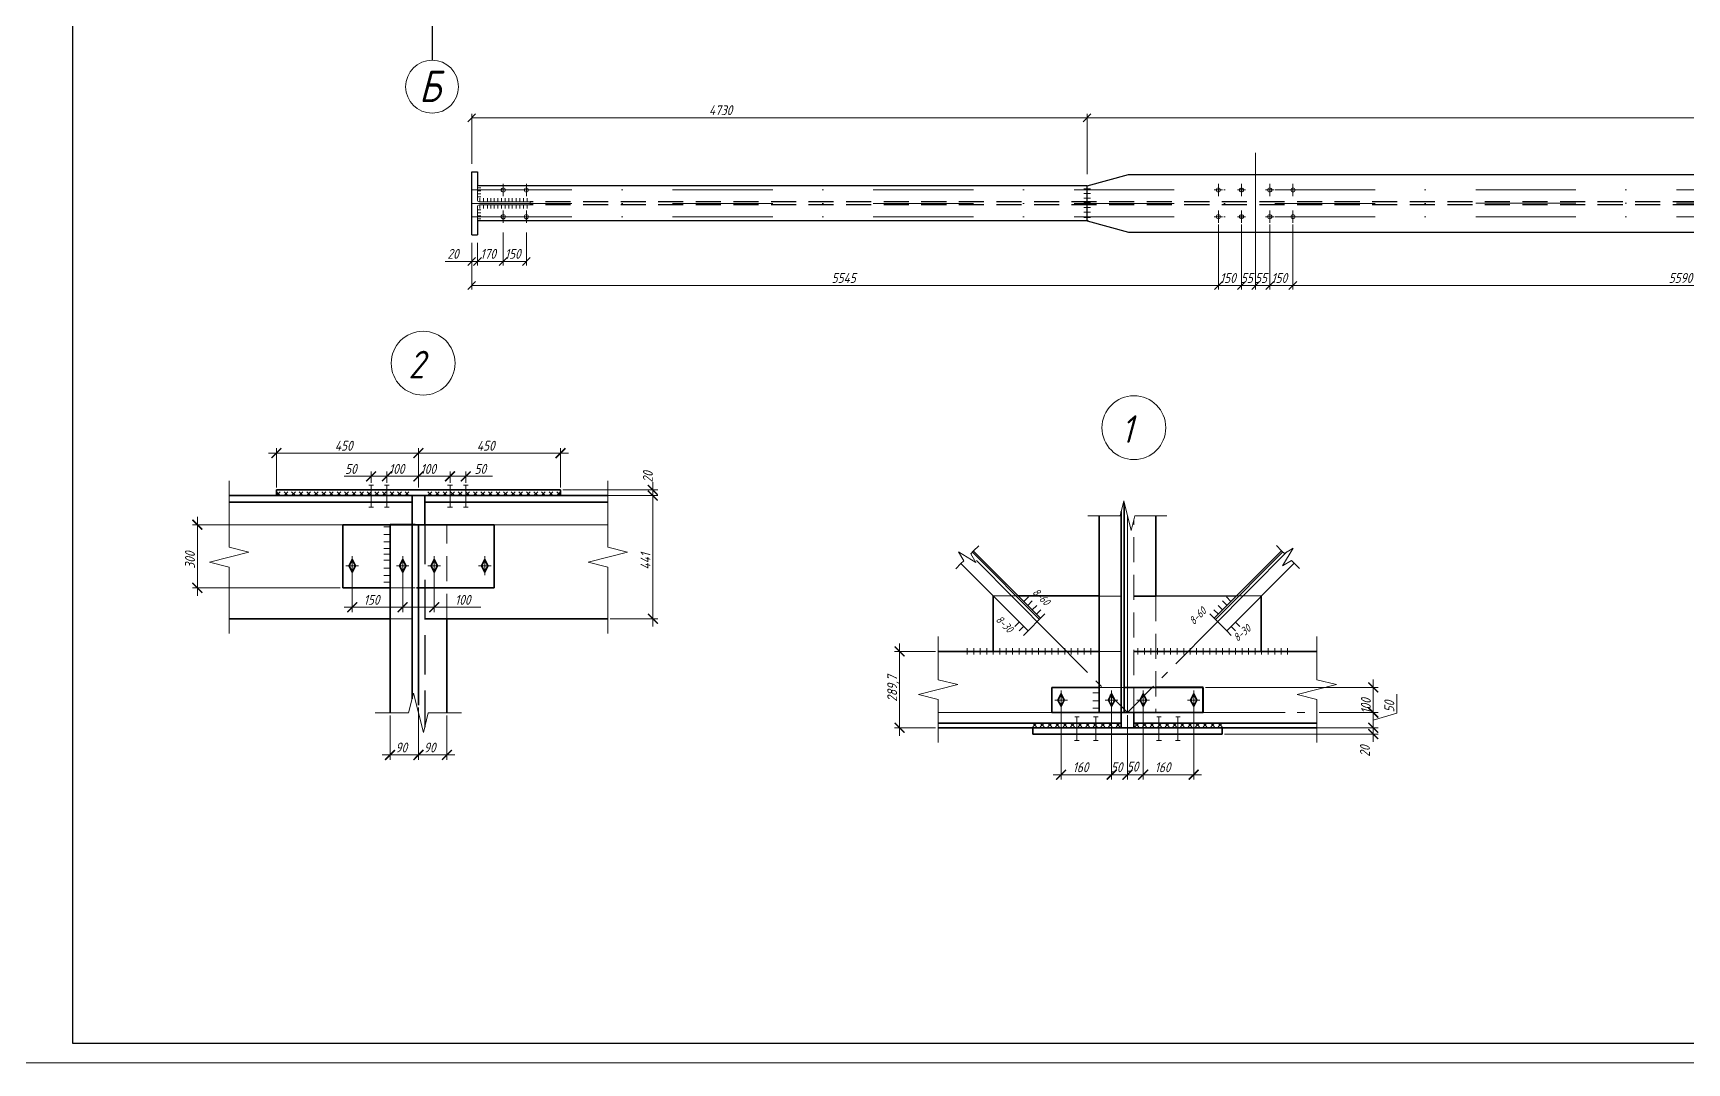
# Model space of a CAD drawing. Header units: millimetres. Extents: x 1665 to 4316, y 443 to 1647.
# Drawn here: x 3357 to 3776.3, y 1053 to 1313.9 of the extents above; entities that cross this region are included whole.
import ezdxf

# ---------------------------------------------------------------- set-up
doc = ezdxf.new("R2010")
doc.units = ezdxf.units.MM
for name, pattern in [('DASHDOT', [25.4, 12.7, -6.35, 0, -6.35]), ('DASHDOT2', [12.7, 6.35, -3.175, 0, -3.175]), ('DASHDOTX2', [50.8, 25.4, -12.7, 0, -12.7]), ('DASHED2', [9.525, 6.35, -3.175]), ('DASHEDX40', [30, 20, -10]), ('GOST2.303 4', [7, 5, -2, 0]), ('GOST2.303 5', [24, 20, -1.5, 1, -1.5]), ('HIDDEN2', [4.7625, 3.175, -1.5875])]:
    doc.linetypes.add(name, pattern=pattern)
doc.layers.get('0').update_dxf_attribs({"lineweight": 18})
for name, color, linetype, lineweight in [('12', 10, 'GOST2.303 5', 18), ('Dimension', 3, 'Continuous', 20), ('Osi', 1, 'DASHDOTX2', 25), ('Strich', 2, 'DASHED2', 25), ('Линия 1', 20, 'Continuous', 40), ('Оси А', 40, 'DASHDOT', 20), ('Оси Б', 73, 'Continuous', 20), ('ось', 240, 'DASHDOT2', 25), ('стены', 7, 'Continuous', 35), ('Тонкая', 7, 'Continuous', 13), ('штрих', 131, 'GOST2.303 4', 25), ('Штрих.', 230, 'HIDDEN2', 18)]:
    doc.layers.add(name, color=color, linetype=linetype, lineweight=lineweight)
doc.styles.add('style1', font='romans.shx', dxfattribs={"width": 0.8, "oblique": 15})

msp = doc.modelspace()

# ---------------------------------------------------------------- linework, layer by layer
at = {"lineweight": 30}
for p, q in [((3367.02, 1641.955), (3367.02, 1057.955)), ((3468.21, 1262.757), (3468.21, 1278.757)), ((3468.21, 1278.757), (3469.653, 1278.757)), ((3469.653, 1278.757), (3469.653, 1275.212)), ((3624.186, 1275.174), (3469.653, 1275.175)), ((3624.186, 1275.174), (3634.68, 1278.062)), ((3624.187, 1266.361), (3624.186, 1275.177)), ((3634.68, 1278.062), (4098.213, 1278.006)), ((3624.461, 1266.364), (3469.651, 1266.365)), ((3469.652, 1266.311), (3469.651, 1262.757)), ((3624.186, 1266.364), (3634.68, 1263.462)), ((3468.21, 1262.757), (3469.651, 1262.757)), ((3634.68, 1263.462), (4098.213, 1263.477)), ((3367.02, 1057.955), (4183.02, 1057.955))]:
    msp.add_line(p, q, dxfattribs=at)
at = {"color": 0, "lineweight": -2}
for p, q in [((3469.21, 1293.439), (3467.21, 1291.439)), ((3625.186, 1293.439), (3623.186, 1291.439)), ((3469.21, 1257.04), (3467.21, 1255.04)), ((3468.651, 1255.04), (3470.651, 1257.04)), ((3470.651, 1257.04), (3468.651, 1255.04)), ((3477.196, 1257.04), (3475.196, 1255.04)), ((3475.196, 1255.04), (3477.196, 1257.04)), ((3481.059, 1255.04), (3483.059, 1257.04)), ((3469.21, 1250.924), (3467.21, 1248.924)), ((3658.489, 1250.924), (3656.489, 1248.924)), ((3656.489, 1248.924), (3658.489, 1250.924)), ((3664.352, 1250.924), (3662.352, 1248.924)), ((3662.352, 1248.924), (3664.352, 1250.924)), ((3667.933, 1250.924), (3665.933, 1248.924)), ((3665.933, 1248.924), (3667.933, 1250.924)), ((3669.514, 1248.924), (3671.514, 1250.924)), ((3671.514, 1250.924), (3669.514, 1248.924)), ((3675.377, 1248.924), (3677.377, 1250.924)), ((3677.377, 1250.924), (3675.377, 1248.924))]:
    msp.add_line(p, q, dxfattribs=at)
for p, q in [((3469.652, 1271.666), (3469.653, 1275.212)), ((3470.5, 1274.666), (3469.653, 1274.666)), ((3470.5, 1273.911), (3469.653, 1273.912)), ((3470.5, 1273.157), (3469.653, 1273.157)), ((3470.5, 1272.402), (3469.653, 1272.403)), ((3483.003, 1271.165), (3470.152, 1271.166)), ((3483.003, 1270.365), (3470.152, 1270.365)), ((3470.31, 1272.09), (3470.31, 1271.165)), ((3470.31, 1270.365), (3470.31, 1269.44)), ((3471.225, 1272.09), (3471.225, 1271.165)), ((3471.225, 1270.365), (3471.225, 1269.44)), ((3472.18, 1272.09), (3472.18, 1271.165)), ((3472.18, 1270.365), (3472.18, 1269.44)), ((3473.095, 1272.09), (3473.095, 1271.165)), ((3473.095, 1270.365), (3473.095, 1269.44)), ((3473.931, 1272.09), (3473.93, 1271.165)), ((3473.93, 1270.365), (3473.93, 1269.44)), ((3474.846, 1272.09), (3474.845, 1271.165)), ((3474.845, 1270.365), (3474.845, 1269.44)), ((3475.8, 1272.09), (3475.8, 1271.165)), ((3475.8, 1270.365), (3475.8, 1269.44)), ((3476.715, 1272.09), (3476.715, 1271.165)), ((3476.715, 1270.365), (3476.715, 1269.44)), ((3477.59, 1272.09), (3477.59, 1271.165)), ((3477.59, 1270.365), (3477.59, 1269.44)), ((3478.505, 1272.09), (3478.505, 1271.165)), ((3478.505, 1270.365), (3478.505, 1269.44)), ((3479.46, 1272.09), (3479.46, 1271.165)), ((3479.46, 1270.365), (3479.46, 1269.44)), ((3480.375, 1272.09), (3480.375, 1271.165)), ((3480.375, 1270.365), (3480.375, 1269.44)), ((3481.312, 1272.09), (3481.312, 1271.165)), ((3481.312, 1270.365), (3481.312, 1269.44)), ((3482.227, 1272.09), (3482.227, 1271.165)), ((3482.227, 1270.365), (3482.227, 1269.44)), ((3483.003, 1270.365), (3483.003, 1271.165)), ((3623.366, 1274.413), (3625.072, 1274.413)), ((3623.366, 1273.232), (3625.072, 1273.232)), ((3623.366, 1272.052), (3625.072, 1272.052)), ((3623.366, 1270.871), (3625.072, 1270.871)), ((3469.652, 1266.311), (3469.652, 1269.865)), ((3470.5, 1269.12), (3469.653, 1269.12)), ((3470.5, 1268.366), (3469.653, 1268.366)), ((3470.5, 1267.611), (3469.653, 1267.611)), ((3470.5, 1266.819), (3469.653, 1266.819)), ((3623.366, 1269.691), (3625.072, 1269.691)), ((3623.366, 1268.51), (3625.072, 1268.51)), ((3623.366, 1267.199), (3625.072, 1267.199)), ((3347.02, 1052.955), (4188.02, 1052.955))]:
    msp.add_line(p, q)
at = {"color": 0, "linetype": 'ByBlock', "const_width": 0.375}
for points in [[(3419.96, 1208.712), (3417.46, 1206.212)], [(3453.46, 1206.212), (3455.96, 1208.712)], [(3455.96, 1208.712), (3453.46, 1206.212)], [(3489.46, 1206.212), (3491.96, 1208.712)], [(3443.96, 1202.841), (3441.46, 1200.341)], [(3445.46, 1200.341), (3447.96, 1202.841)], [(3447.96, 1202.841), (3445.46, 1200.341)], [(3453.46, 1200.341), (3455.96, 1202.841)], [(3455.96, 1202.841), (3453.46, 1200.341)], [(3461.46, 1200.341), (3463.96, 1202.841)], [(3463.96, 1202.841), (3461.46, 1200.341)], [(3465.46, 1200.341), (3467.96, 1202.841)], [(3515.371, 1196.891), (3512.871, 1199.391)], [(3512.871, 1197.951), (3515.371, 1195.451)], [(3515.371, 1195.451), (3512.871, 1197.951)], [(3399.915, 1188.091), (3397.415, 1190.591)], [(3397.415, 1174.591), (3399.915, 1172.091)], [(3439.16, 1169.668), (3436.66, 1167.168)], [(3451.96, 1169.668), (3449.46, 1167.168)], [(3449.46, 1167.168), (3451.96, 1169.668)], [(3457.46, 1167.168), (3459.96, 1169.668)], [(3512.871, 1166.751), (3515.371, 1164.251)], [(3577.919, 1155.982), (3575.419, 1158.482)], [(3698.008, 1146.862), (3695.508, 1149.362)], [(3695.508, 1142.962), (3698.008, 1140.462)], [(3698.008, 1140.462), (3695.508, 1142.962)], [(3575.419, 1139.122), (3577.919, 1136.622)], [(3698.008, 1136.622), (3695.508, 1139.122)], [(3695.508, 1139.122), (3698.008, 1136.622)], [(3695.508, 1137.522), (3698.008, 1135.022)], [(3448.76, 1132.246), (3446.26, 1129.746)], [(3453.46, 1129.746), (3455.96, 1132.246)], [(3455.96, 1132.246), (3453.46, 1129.746)], [(3460.66, 1129.746), (3463.16, 1132.246)], [(3618.877, 1127.242), (3616.377, 1124.742)], [(3631.677, 1127.242), (3629.177, 1124.742)], [(3629.177, 1124.742), (3631.677, 1127.242)], [(3635.677, 1127.242), (3633.177, 1124.742)], [(3633.177, 1124.742), (3635.677, 1127.242)], [(3637.177, 1124.742), (3639.677, 1127.242)], [(3639.677, 1127.242), (3637.177, 1124.742)], [(3649.977, 1124.742), (3652.477, 1127.242)]]:
    msp.add_lwpolyline(points, dxfattribs=at)
for centre in [(3476.196, 1274.158), (3482.059, 1274.158), (3657.489, 1274.163), (3663.352, 1274.163), (3670.514, 1274.163), (3676.377, 1274.163), (3476.196, 1267.358), (3482.059, 1267.358), (3657.489, 1267.363), (3663.352, 1267.363), (3670.514, 1267.363), (3676.377, 1267.363)]:
    msp.add_circle(centre, 0.523)
for centre, start, end in [((3470.152, 1271.666), 179.9924, 269.9924), ((3470.152, 1269.865), 89.9924, 179.9924)]:
    msp.add_arc(centre, 0.5, start, end)
at = {"layer": '12', "ltscale": 100}
for p, q in [((3634.427, 1191.615), (3634.427, 1141.712)), ((3617.627, 1144.912), (3616.027, 1144.912)), ((3617.627, 1144.912), (3616.027, 1144.912)), ((3617.627, 1144.912), (3617.627, 1147.312)), ((3617.627, 1144.912), (3617.627, 1144.912)), ((3617.627, 1144.912), (3617.627, 1142.512)), ((3617.627, 1144.912), (3619.227, 1144.912)), ((3630.427, 1144.912), (3628.827, 1144.912)), ((3630.427, 1144.912), (3628.827, 1144.912)), ((3630.427, 1144.912), (3630.427, 1147.312)), ((3630.427, 1144.912), (3630.427, 1144.912)), ((3630.427, 1144.912), (3630.427, 1142.512)), ((3630.427, 1144.912), (3632.027, 1144.912)), ((3638.427, 1144.912), (3636.827, 1144.912)), ((3638.427, 1144.912), (3636.827, 1144.912)), ((3638.427, 1144.912), (3638.427, 1147.312)), ((3638.427, 1144.912), (3638.427, 1147.312)), ((3638.427, 1144.912), (3638.427, 1144.912)), ((3638.427, 1144.912), (3640.027, 1144.912)), ((3638.427, 1144.912), (3638.427, 1142.512)), ((3638.427, 1144.912), (3640.027, 1144.912)), ((3638.427, 1144.912), (3638.427, 1144.912)), ((3638.427, 1144.912), (3640.027, 1144.912)), ((3638.427, 1144.912), (3638.427, 1142.512)), ((3638.427, 1144.912), (3640.027, 1144.912)), ((3651.227, 1144.912), (3649.627, 1144.912)), ((3651.227, 1144.912), (3649.627, 1144.912)), ((3651.227, 1144.912), (3651.227, 1147.312)), ((3651.227, 1144.912), (3651.227, 1147.312)), ((3651.227, 1144.912), (3651.227, 1144.912)), ((3651.227, 1144.912), (3652.827, 1144.912)), ((3651.227, 1144.912), (3651.227, 1142.512)), ((3651.227, 1144.912), (3652.827, 1144.912)), ((3651.227, 1144.912), (3651.227, 1144.912)), ((3651.227, 1144.912), (3652.827, 1144.912)), ((3651.227, 1144.912), (3651.227, 1142.512)), ((3651.227, 1144.912), (3652.827, 1144.912))]:
    msp.add_line(p, q, dxfattribs=at)
at = {"layer": '12', "ltscale": 2}
for p, q in [((3502.71, 1189.341), (3406.71, 1189.341)), ((3674.876, 1182.44), (3634.427, 1141.712)), ((3596.141, 1180.263), (3634.427, 1141.712)), ((3586.427, 1141.712), (3682.427, 1141.712))]:
    msp.add_line(p, q, dxfattribs=at)
at = {"layer": 'Dimension'}
for p, q in [((3468.21, 1280.757), (3468.21, 1293.439)), ((3595.02, 1292.439), (3468.21, 1292.439)), ((4098.933, 1292.439), (3595.02, 1292.439)), ((3624.186, 1278.176), (3624.186, 1293.439)), ((3476.196, 1263.365), (3476.196, 1255.04)), ((3476.196, 1263.365), (3476.196, 1255.04)), ((3482.059, 1263.365), (3482.059, 1255.04)), ((3657.489, 1265.363), (3657.489, 1248.924)), ((3657.489, 1261.963), (3657.489, 1248.924)), ((3663.352, 1265.363), (3663.352, 1248.924)), ((3663.352, 1261.963), (3663.352, 1248.924)), ((3666.933, 1261.963), (3666.933, 1248.924)), ((3670.514, 1265.363), (3670.514, 1248.924)), ((3670.514, 1261.963), (3670.514, 1248.924)), ((3676.377, 1265.363), (3676.377, 1248.924)), ((3676.377, 1261.964), (3676.377, 1248.924)), ((3468.21, 1260.757), (3468.21, 1248.924)), ((3468.21, 1260.757), (3468.21, 1255.04)), ((3469.651, 1260.757), (3469.651, 1255.04)), ((3469.651, 1260.132), (3469.651, 1255.04)), ((3666.933, 1261.338), (3666.933, 1248.924)), ((3468.21, 1256.04), (3461.495, 1256.04)), ((3469.651, 1256.04), (3468.21, 1256.04)), ((3469.651, 1256.04), (3476.196, 1256.04)), ((3476.196, 1256.04), (3482.059, 1256.04)), ((3657.489, 1249.924), (3468.21, 1249.924)), ((3663.352, 1249.924), (3657.489, 1249.924)), ((3666.933, 1249.924), (3663.352, 1249.924)), ((3670.514, 1249.924), (3666.933, 1249.924)), ((3676.377, 1249.924), (3670.514, 1249.924)), ((3873.489, 1249.924), (3676.377, 1249.924))]:
    msp.add_line(p, q, dxfattribs=at)
msp.add_circle((3458.156, 1300.321), 6.701, dxfattribs=at)
at = {"layer": 'Osi', "lineweight": 20}
for p, q in [((3666.933, 1259.272), (3666.933, 1283.569)), ((3468.21, 1274.157), (4098.933, 1274.177)), ((3468.21, 1270.757), (4098.933, 1270.777)), ((3468.21, 1267.357), (4098.933, 1267.377))]:
    msp.add_line(p, q, dxfattribs=at)
at = {"layer": 'Strich', "lineweight": 25}
for p, q in [((4064.779, 1271.165), (3483.003, 1271.165)), ((4064.779, 1270.365), (3483.003, 1270.365))]:
    msp.add_line(p, q, dxfattribs=at)
at = {"layer": 'Линия 1', "ltscale": 20}
for p, q in [((3453.91, 1189.341), (3447.51, 1189.341)), ((3653.627, 1148.112), (3641.627, 1148.112)), ((3653.627, 1141.712), (3653.627, 1148.112))]:
    msp.add_line(p, q, dxfattribs=at)
at = {"layer": 'Оси А', "ltscale": 20}
for p, q in [((3476.196, 1274.158), (3476.196, 1275.73)), ((3482.059, 1274.158), (3482.059, 1275.73)), ((3657.489, 1274.163), (3657.489, 1275.736)), ((3663.352, 1274.163), (3663.352, 1275.736)), ((3670.514, 1274.163), (3670.514, 1275.736)), ((3676.377, 1274.163), (3676.377, 1275.736)), ((3476.196, 1274.158), (3475.148, 1274.158)), ((3476.196, 1274.158), (3476.196, 1272.585)), ((3476.196, 1274.158), (3477.245, 1274.158)), ((3482.059, 1274.158), (3481.011, 1274.158)), ((3482.059, 1274.158), (3482.059, 1272.585)), ((3482.059, 1274.158), (3483.108, 1274.158)), ((3657.489, 1274.163), (3656.441, 1274.163)), ((3657.489, 1274.163), (3657.489, 1272.591)), ((3657.489, 1274.163), (3658.537, 1274.163)), ((3663.352, 1274.163), (3662.304, 1274.163)), ((3663.352, 1274.163), (3663.352, 1272.591)), ((3663.352, 1274.163), (3664.4, 1274.163)), ((3670.514, 1274.163), (3669.465, 1274.163)), ((3670.514, 1274.163), (3670.514, 1272.591)), ((3670.514, 1274.163), (3671.562, 1274.163)), ((3676.377, 1274.163), (3675.328, 1274.163)), ((3676.377, 1274.163), (3676.377, 1272.591)), ((3676.377, 1274.163), (3677.425, 1274.163)), ((3476.72, 1267.357), (3475.671, 1267.357)), ((3476.196, 1267.357), (3476.196, 1268.93)), ((3476.196, 1267.357), (3476.196, 1265.785)), ((3476.72, 1267.357), (3477.768, 1267.357)), ((3482.059, 1267.358), (3481.011, 1267.358)), ((3482.059, 1267.358), (3482.059, 1268.93)), ((3482.059, 1267.358), (3482.059, 1265.785)), ((3482.059, 1267.358), (3483.108, 1267.358)), ((3657.489, 1267.363), (3656.441, 1267.363)), ((3657.489, 1267.363), (3657.489, 1268.936)), ((3657.489, 1267.363), (3657.489, 1265.791)), ((3657.489, 1267.363), (3658.537, 1267.363)), ((3663.352, 1267.363), (3662.304, 1267.363)), ((3663.352, 1267.363), (3663.352, 1268.936)), ((3663.352, 1267.363), (3663.352, 1265.791)), ((3663.352, 1267.363), (3664.4, 1267.363)), ((3670.514, 1267.363), (3669.465, 1267.363)), ((3670.514, 1267.363), (3670.514, 1268.936)), ((3670.514, 1267.363), (3670.514, 1265.791)), ((3670.514, 1267.363), (3671.562, 1267.363)), ((3676.377, 1267.364), (3675.328, 1267.364)), ((3676.377, 1267.364), (3676.377, 1268.936)), ((3676.377, 1267.364), (3676.377, 1265.791)), ((3676.377, 1267.364), (3677.425, 1267.364)), ((3593.82, 1158.032), (3593.82, 1156.432)), ((3637.627, 1144.912), (3638.427, 1146.512)), ((3637.627, 1144.912), (3638.427, 1143.312)), ((3639.227, 1144.912), (3638.427, 1146.512)), ((3650.427, 1144.912), (3651.227, 1146.512)), ((3650.427, 1144.912), (3651.227, 1143.312)), ((3652.027, 1144.912), (3651.227, 1146.512))]:
    msp.add_line(p, q, dxfattribs=at)
at = {"layer": 'Оси Б', "ltscale": 20}
for p, q in [((3441.91, 1198.141), (3441.91, 1198.141)), ((3446.71, 1198.141), (3446.71, 1198.141)), ((3626.427, 1136.272), (3626.427, 1139.072)), ((3642.427, 1136.272), (3642.427, 1139.072)), ((3647.227, 1136.272), (3647.227, 1139.072))]:
    msp.add_line(p, q, dxfattribs=at)
at = {"layer": 'ось', "ltscale": 4}
msp.add_line((3458.156, 1475.936), (3458.156, 1307.022), dxfattribs=at)
at = {"layer": 'стены', "ltscale": 20}
for p, q in [((3406.71, 1196.701), (3453.11, 1196.701)), ((3406.71, 1195.021), (3453.11, 1195.021)), ((3453.11, 1196.701), (3417.11, 1196.701)), ((3418.71, 1198.141), (3490.71, 1198.141)), ((3418.71, 1198.141), (3418.71, 1196.701)), ((3489.11, 1196.701), (3453.11, 1196.701)), ((3453.11, 1196.701), (3453.11, 1189.341)), ((3502.71, 1196.701), (3456.31, 1196.701)), ((3456.31, 1196.701), (3456.31, 1189.341)), ((3502.71, 1195.021), (3456.31, 1195.021)), ((3490.71, 1198.141), (3490.71, 1196.701)), ((3627.227, 1191.615), (3627.227, 1141.712)), ((3632.827, 1141.712), (3632.827, 1192.715)), ((3633.627, 1141.712), (3633.627, 1194.815)), ((3641.627, 1191.615), (3641.627, 1171.232)), ((3435.51, 1189.341), (3435.51, 1173.341)), ((3447.51, 1189.341), (3447.51, 1141.641)), ((3453.11, 1189.341), (3453.11, 1145.241)), ((3454.71, 1189.341), (3454.71, 1143.641)), ((3595.061, 1182.456), (3612.129, 1165.331)), ((3612.411, 1165.614), (3595.338, 1182.745)), ((3656.444, 1165.614), (3673.517, 1182.745)), ((3673.794, 1182.456), (3656.725, 1165.331)), ((3437.11, 1178.941), (3437.91, 1180.541)), ((3437.11, 1178.941), (3437.91, 1177.341)), ((3438.71, 1178.941), (3437.91, 1180.541)), ((3438.71, 1178.941), (3437.91, 1177.341)), ((3449.91, 1178.941), (3450.71, 1180.541)), ((3449.91, 1178.941), (3450.71, 1177.341)), ((3451.51, 1178.941), (3450.71, 1180.541)), ((3451.51, 1178.941), (3450.71, 1177.341)), ((3457.91, 1178.941), (3458.71, 1180.541)), ((3457.91, 1178.941), (3458.71, 1177.341)), ((3459.51, 1178.941), (3458.71, 1180.541)), ((3459.51, 1178.941), (3458.71, 1177.341)), ((3470.71, 1178.941), (3471.51, 1180.541)), ((3470.71, 1178.941), (3471.51, 1177.341)), ((3472.31, 1178.941), (3471.51, 1180.541)), ((3472.31, 1178.941), (3471.51, 1177.341)), ((3592.24, 1179.506), (3609.254, 1162.436)), ((3676.614, 1179.506), (3659.601, 1162.436)), ((3435.51, 1173.341), (3447.51, 1173.341)), ((3454.21, 1173.341), (3473.91, 1173.341)), ((3600.42, 1171.299), (3600.42, 1157.232)), ((3612.411, 1165.614), (3606.764, 1171.281)), ((3606.813, 1171.299), (3627.227, 1171.299)), ((3662.091, 1171.281), (3641.627, 1171.232)), ((3656.444, 1165.614), (3662.091, 1171.281)), ((3668.367, 1171.232), (3668.367, 1157.164)), ((3447.51, 1165.501), (3406.71, 1165.501)), ((3456.31, 1165.501), (3502.71, 1165.501)), ((3461.91, 1165.501), (3461.91, 1141.641)), ((3612.411, 1165.614), (3609.254, 1162.436)), ((3656.444, 1165.614), (3659.601, 1162.436)), ((3627.227, 1157.232), (3586.427, 1157.232)), ((3636.027, 1157.232), (3682.427, 1157.232)), ((3615.227, 1141.712), (3615.227, 1148.112)), ((3615.227, 1148.112), (3627.227, 1148.112)), ((3616.827, 1144.912), (3617.627, 1146.512)), ((3616.827, 1144.912), (3617.627, 1143.312)), ((3618.427, 1144.912), (3617.627, 1146.512)), ((3618.427, 1144.912), (3617.627, 1143.312)), ((3629.627, 1144.912), (3630.427, 1146.512)), ((3629.627, 1144.912), (3630.427, 1143.312)), ((3631.227, 1144.912), (3630.427, 1146.512)), ((3631.227, 1144.912), (3630.427, 1143.312)), ((3633.627, 1148.112), (3635.227, 1148.112)), ((3653.627, 1148.112), (3634.427, 1148.112)), ((3637.627, 1144.912), (3638.427, 1146.512)), ((3637.627, 1144.912), (3638.427, 1143.312)), ((3639.227, 1144.912), (3638.427, 1146.512)), ((3639.227, 1144.912), (3638.427, 1143.312)), ((3639.227, 1144.912), (3638.427, 1143.312)), ((3650.427, 1144.912), (3651.227, 1146.512)), ((3650.427, 1144.912), (3651.227, 1143.312)), ((3652.027, 1144.912), (3651.227, 1146.512)), ((3652.027, 1144.912), (3651.227, 1143.312)), ((3652.027, 1144.912), (3651.227, 1143.312)), ((3653.627, 1141.712), (3653.627, 1148.112)), ((3634.427, 1141.712), (3615.227, 1141.712)), ((3632.827, 1137.872), (3632.827, 1141.712)), ((3634.427, 1141.712), (3653.627, 1141.712)), ((3636.027, 1137.872), (3636.027, 1141.712)), ((3586.427, 1139.072), (3632.827, 1139.072)), ((3586.427, 1137.872), (3632.827, 1137.872)), ((3610.427, 1137.872), (3610.427, 1136.272)), ((3658.427, 1137.872), (3610.427, 1137.872)), ((3610.427, 1136.272), (3658.427, 1136.272)), ((3682.427, 1139.072), (3636.027, 1139.072)), ((3682.427, 1137.872), (3636.027, 1137.872)), ((3658.427, 1136.272), (3658.427, 1137.872))]:
    msp.add_line(p, q, dxfattribs=at)
at = {"layer": 'стены', "ltscale": 2}
msp.add_line((3473.91, 1189.341), (3435.51, 1189.341), dxfattribs=at)
at = {"layer": 'стены', "ltscale": 100}
msp.add_line((3473.91, 1189.341), (3473.91, 1173.341), dxfattribs=at)
at = {"layer": 'стены', "linetype": 'Continuous', "ltscale": 8}
msp.add_line((3636.027, 1171.232), (3641.627, 1171.232), dxfattribs=at)
at = {"layer": 'Тонкая'}
for p, q in [((3456.71, 1207.462), (3416.71, 1207.462)), ((3418.71, 1198.766), (3418.71, 1208.712)), ((3452.71, 1207.462), (3492.71, 1207.462)), ((3454.71, 1198.766), (3454.71, 1208.712)), ((3454.71, 1198.766), (3454.71, 1208.712)), ((3490.71, 1198.766), (3490.71, 1208.712)), ((3435.902, 1201.591), (3440.71, 1201.591)), ((3440.71, 1201.591), (3448.71, 1201.591)), ((3442.71, 1199.966), (3442.71, 1202.841)), ((3444.71, 1201.591), (3456.71, 1201.591)), ((3446.71, 1199.966), (3446.71, 1202.841)), ((3446.71, 1199.966), (3446.71, 1202.841)), ((3452.71, 1201.591), (3464.71, 1201.591)), ((3454.71, 1198.766), (3454.71, 1202.841)), ((3454.71, 1199.391), (3454.71, 1202.841)), ((3460.71, 1201.591), (3468.71, 1201.591)), ((3462.71, 1199.966), (3462.71, 1202.841)), ((3462.71, 1199.966), (3462.71, 1202.841)), ((3466.71, 1199.966), (3466.71, 1202.841)), ((3468.71, 1201.591), (3473.517, 1201.591)), ((3514.121, 1200.141), (3514.121, 1194.701)), ((3491.335, 1198.141), (3515.371, 1198.141)), ((3491.335, 1196.701), (3515.371, 1196.701)), ((3503.335, 1196.701), (3515.371, 1196.701)), ((3514.121, 1198.701), (3514.121, 1163.501)), ((3398.665, 1171.341), (3398.665, 1191.341)), ((3434.885, 1189.341), (3397.415, 1189.341)), ((3437.91, 1176.716), (3437.91, 1167.168)), ((3450.71, 1176.716), (3450.71, 1167.168)), ((3450.71, 1176.716), (3450.71, 1167.168)), ((3458.71, 1176.716), (3458.71, 1167.168)), ((3434.885, 1173.341), (3397.415, 1173.341)), ((3452.71, 1168.418), (3435.91, 1168.418)), ((3448.71, 1168.418), (3460.71, 1168.418)), ((3470.499, 1168.418), (3458.71, 1168.418)), ((3503.335, 1165.501), (3515.371, 1165.501)), ((3585.802, 1157.232), (3575.419, 1157.232)), ((3576.669, 1135.872), (3576.669, 1159.232)), ((3696.758, 1139.712), (3696.758, 1150.112)), ((3654.252, 1148.112), (3698.008, 1148.112)), ((3702.695, 1141.573), (3702.695, 1146.38)), ((3447.51, 1141.016), (3447.51, 1129.746)), ((3454.71, 1143.016), (3454.71, 1129.746)), ((3454.71, 1143.016), (3454.71, 1129.746)), ((3461.91, 1141.016), (3461.91, 1129.746)), ((3617.627, 1142.687), (3617.627, 1124.742)), ((3683.052, 1141.712), (3698.008, 1141.712)), ((3683.052, 1141.712), (3698.008, 1141.712)), ((3696.758, 1143.712), (3696.758, 1135.872)), ((3696.758, 1139.792), (3702.695, 1141.573)), ((3585.802, 1137.872), (3575.419, 1137.872)), ((3659.052, 1137.872), (3698.008, 1137.872)), ((3659.052, 1136.272), (3698.008, 1136.272)), ((3683.052, 1137.872), (3698.008, 1137.872)), ((3696.758, 1134.272), (3696.758, 1139.872)), ((3445.51, 1130.996), (3456.71, 1130.996)), ((3452.71, 1130.996), (3463.91, 1130.996))]:
    msp.add_line(p, q, dxfattribs=at)
at = {"layer": 'Тонкая', "linetype": 'Continuous', "ltscale": 200}
for p, q in [((3406.71, 1196.701), (3406.71, 1200.451)), ((3502.71, 1196.701), (3502.71, 1200.451)), ((3406.71, 1196.701), (3406.71, 1183.601)), ((3502.71, 1183.601), (3502.71, 1196.701)), ((3411.71, 1182.351), (3401.71, 1179.851)), ((3406.71, 1183.601), (3411.71, 1182.351)), ((3497.71, 1179.851), (3507.71, 1182.351)), ((3507.71, 1182.351), (3502.71, 1183.601)), ((3401.71, 1179.851), (3406.71, 1178.601)), ((3406.71, 1178.601), (3406.71, 1165.501)), ((3502.71, 1178.601), (3497.71, 1179.851)), ((3502.71, 1165.501), (3502.71, 1178.601)), ((3406.71, 1165.501), (3406.71, 1161.751)), ((3502.71, 1165.501), (3502.71, 1161.751)), ((3586.427, 1157.232), (3586.427, 1160.982)), ((3586.427, 1157.232), (3586.427, 1150.052)), ((3682.427, 1157.232), (3682.427, 1160.982)), ((3682.427, 1157.232), (3682.427, 1150.052)), ((3591.427, 1148.802), (3581.427, 1146.302)), ((3586.427, 1150.052), (3591.427, 1148.802)), ((3687.427, 1148.802), (3677.427, 1146.302)), ((3682.427, 1150.052), (3687.427, 1148.802)), ((3452.21, 1141.641), (3453.46, 1146.641)), ((3453.46, 1146.641), (3455.96, 1136.641)), ((3581.427, 1146.302), (3586.427, 1145.052)), ((3586.427, 1145.052), (3586.427, 1137.872)), ((3677.427, 1146.302), (3682.427, 1145.052)), ((3682.427, 1145.052), (3682.427, 1137.872)), ((3447.51, 1141.641), (3443.76, 1141.641)), ((3447.51, 1141.641), (3452.21, 1141.641)), ((3455.96, 1136.641), (3457.21, 1141.641)), ((3457.21, 1141.641), (3461.91, 1141.641)), ((3461.91, 1141.641), (3465.66, 1141.641)), ((3586.427, 1137.872), (3586.427, 1134.122)), ((3682.427, 1137.872), (3682.427, 1134.122))]:
    msp.add_line(p, q, dxfattribs=at)
at = {"layer": 'Тонкая', "ltscale": 20}
for p, q in [((3442.71, 1199.341), (3442.11, 1199.341)), ((3442.71, 1199.341), (3442.71, 1193.741)), ((3442.71, 1199.341), (3443.31, 1199.341)), ((3446.71, 1199.341), (3446.11, 1199.341)), ((3446.71, 1199.341), (3446.71, 1193.741)), ((3446.71, 1199.341), (3447.31, 1199.341)), ((3462.71, 1199.341), (3462.11, 1199.341)), ((3462.71, 1199.341), (3462.71, 1193.741)), ((3462.71, 1199.341), (3463.31, 1199.341)), ((3466.71, 1199.341), (3466.11, 1199.341)), ((3466.71, 1199.341), (3466.71, 1193.741)), ((3466.71, 1199.341), (3467.31, 1199.341)), ((3419.67, 1196.701), (3418.71, 1197.661)), ((3419.67, 1197.661), (3418.71, 1196.701)), ((3421.59, 1196.701), (3420.63, 1197.661)), ((3421.59, 1197.661), (3420.63, 1196.701)), ((3423.51, 1196.701), (3422.55, 1197.661)), ((3423.51, 1197.661), (3422.55, 1196.701)), ((3425.43, 1196.701), (3424.47, 1197.661)), ((3425.43, 1197.661), (3424.47, 1196.701)), ((3427.35, 1196.701), (3426.39, 1197.661)), ((3427.35, 1197.661), (3426.39, 1196.701)), ((3429.27, 1196.701), (3428.31, 1197.661)), ((3429.27, 1197.661), (3428.31, 1196.701)), ((3431.19, 1196.701), (3430.23, 1197.661)), ((3431.19, 1197.661), (3430.23, 1196.701)), ((3433.11, 1196.701), (3432.15, 1197.661)), ((3433.11, 1197.661), (3432.15, 1196.701)), ((3435.03, 1196.701), (3434.07, 1197.661)), ((3435.03, 1197.661), (3434.07, 1196.701)), ((3436.95, 1196.701), (3435.99, 1197.661)), ((3436.95, 1197.661), (3435.99, 1196.701)), ((3438.87, 1196.701), (3437.91, 1197.661)), ((3438.87, 1197.661), (3437.91, 1196.701)), ((3440.79, 1196.701), (3439.83, 1197.661)), ((3440.79, 1197.661), (3439.83, 1196.701)), ((3442.71, 1196.701), (3441.75, 1197.661)), ((3442.71, 1197.661), (3441.75, 1196.701)), ((3444.63, 1196.701), (3443.67, 1197.661)), ((3444.63, 1197.661), (3443.67, 1196.701)), ((3446.55, 1196.701), (3445.59, 1197.661)), ((3446.55, 1197.661), (3445.59, 1196.701)), ((3448.47, 1196.701), (3447.51, 1197.661)), ((3448.47, 1197.661), (3447.51, 1196.701)), ((3450.39, 1196.701), (3449.43, 1197.661)), ((3450.39, 1197.661), (3449.43, 1196.701)), ((3452.31, 1196.701), (3451.35, 1197.661)), ((3452.31, 1197.661), (3451.35, 1196.701)), ((3457.11, 1196.701), (3458.07, 1197.661)), ((3457.11, 1197.661), (3458.07, 1196.701)), ((3459.03, 1196.701), (3459.99, 1197.661)), ((3459.03, 1197.661), (3459.99, 1196.701)), ((3460.95, 1196.701), (3461.91, 1197.661)), ((3460.95, 1197.661), (3461.91, 1196.701)), ((3462.87, 1196.701), (3463.83, 1197.661)), ((3462.87, 1197.661), (3463.83, 1196.701)), ((3464.79, 1196.701), (3465.75, 1197.661)), ((3464.79, 1197.661), (3465.75, 1196.701)), ((3466.71, 1196.701), (3467.67, 1197.661)), ((3466.71, 1197.661), (3467.67, 1196.701)), ((3468.63, 1196.701), (3469.59, 1197.661)), ((3468.63, 1197.661), (3469.59, 1196.701)), ((3470.55, 1196.701), (3471.51, 1197.661)), ((3470.55, 1197.661), (3471.51, 1196.701)), ((3472.47, 1196.701), (3473.43, 1197.661)), ((3472.47, 1197.661), (3473.43, 1196.701)), ((3474.39, 1196.701), (3475.35, 1197.661)), ((3474.39, 1197.661), (3475.35, 1196.701)), ((3476.31, 1196.701), (3477.27, 1197.661)), ((3476.31, 1197.661), (3477.27, 1196.701)), ((3478.23, 1196.701), (3479.19, 1197.661)), ((3478.23, 1197.661), (3479.19, 1196.701)), ((3480.15, 1196.701), (3481.11, 1197.661)), ((3480.15, 1197.661), (3481.11, 1196.701)), ((3482.07, 1196.701), (3483.03, 1197.661)), ((3482.07, 1197.661), (3483.03, 1196.701)), ((3483.99, 1196.701), (3484.95, 1197.661)), ((3483.99, 1197.661), (3484.95, 1196.701)), ((3485.91, 1196.701), (3486.87, 1197.661)), ((3485.91, 1197.661), (3486.87, 1196.701)), ((3487.83, 1196.701), (3488.79, 1197.661)), ((3487.83, 1197.661), (3488.79, 1196.701)), ((3489.75, 1196.701), (3490.71, 1197.661)), ((3489.75, 1197.661), (3490.71, 1196.701)), ((3442.71, 1193.741), (3442.11, 1193.741)), ((3442.71, 1193.741), (3443.31, 1193.741)), ((3446.71, 1193.741), (3446.11, 1193.741)), ((3446.71, 1193.741), (3447.31, 1193.741)), ((3462.71, 1193.741), (3462.11, 1193.741)), ((3462.71, 1193.741), (3463.31, 1193.741)), ((3466.71, 1193.741), (3466.11, 1193.741)), ((3466.71, 1193.741), (3467.31, 1193.741)), ((3445.91, 1188.822), (3447.51, 1188.822)), ((3445.91, 1186.85), (3447.51, 1186.85)), ((3445.943, 1185.01), (3447.543, 1185.01)), ((3445.975, 1183.3), (3447.575, 1183.3)), ((3437.91, 1178.941), (3436.31, 1178.941)), ((3437.91, 1178.941), (3437.91, 1181.341)), ((3437.91, 1178.941), (3437.91, 1176.541)), ((3437.91, 1178.941), (3439.51, 1178.941)), ((3445.91, 1181.854), (3447.51, 1181.854)), ((3445.91, 1180.309), (3447.51, 1180.309)), ((3445.91, 1178.337), (3447.51, 1178.337)), ((3445.943, 1181.854), (3447.543, 1181.854)), ((3450.71, 1178.941), (3449.11, 1178.941)), ((3450.71, 1178.941), (3450.71, 1181.341)), ((3450.71, 1178.941), (3450.71, 1176.541)), ((3450.71, 1178.941), (3452.31, 1178.941)), ((3458.71, 1178.941), (3457.11, 1178.941)), ((3458.71, 1178.941), (3458.71, 1181.341)), ((3458.71, 1178.941), (3458.71, 1176.541)), ((3458.71, 1178.941), (3460.31, 1178.941)), ((3471.51, 1178.941), (3469.91, 1178.941)), ((3471.51, 1178.941), (3471.51, 1181.341)), ((3471.51, 1178.941), (3471.51, 1176.541)), ((3471.51, 1178.941), (3473.11, 1178.941)), ((3445.943, 1176.497), (3447.543, 1176.497)), ((3445.976, 1174.787), (3447.576, 1174.787)), ((3608.197, 1169.882), (3609.326, 1171.015)), ((3609.156, 1168.884), (3610.285, 1170.017)), ((3659.698, 1168.884), (3658.569, 1170.017)), ((3660.658, 1169.882), (3659.528, 1171.015)), ((3610.305, 1167.763), (3611.434, 1168.896)), ((3611.376, 1166.664), (3612.505, 1167.798)), ((3612.405, 1165.608), (3613.534, 1166.741)), ((3656.449, 1165.608), (3655.32, 1166.741)), ((3657.479, 1166.664), (3656.35, 1167.798)), ((3658.55, 1167.763), (3657.421, 1168.896)), ((3605.896, 1163.536), (3607.025, 1164.67)), ((3606.995, 1162.41), (3608.124, 1163.544)), ((3608.121, 1161.298), (3609.25, 1162.432)), ((3660.733, 1161.298), (3659.604, 1162.432)), ((3661.86, 1162.41), (3660.731, 1163.544)), ((3662.959, 1163.536), (3661.83, 1164.67)), ((3593.82, 1158.032), (3593.82, 1156.432)), ((3595.487, 1158.032), (3595.487, 1156.432)), ((3597.085, 1158.032), (3597.085, 1156.432)), ((3598.753, 1158.032), (3598.753, 1156.432)), ((3600.42, 1158.032), (3600.42, 1156.432)), ((3602.064, 1158.032), (3602.064, 1156.432)), ((3602.064, 1158.032), (3602.064, 1156.432)), ((3603.732, 1158.032), (3603.732, 1156.432)), ((3605.329, 1158.032), (3605.329, 1156.432)), ((3606.997, 1158.032), (3606.997, 1156.432)), ((3608.664, 1158.032), (3608.664, 1156.432)), ((3610.308, 1158.032), (3610.308, 1156.432)), ((3610.308, 1158.032), (3610.308, 1156.432)), ((3610.308, 1158.032), (3610.308, 1156.432)), ((3611.906, 1158.032), (3611.906, 1156.432)), ((3613.574, 1158.032), (3613.574, 1156.432)), ((3615.241, 1158.032), (3615.241, 1156.432)), ((3616.885, 1158.032), (3616.885, 1156.432)), ((3616.885, 1158.032), (3616.885, 1156.432)), ((3618.553, 1158.032), (3618.553, 1156.432)), ((3620.15, 1158.032), (3620.15, 1156.432)), ((3621.818, 1158.032), (3621.818, 1156.432)), ((3623.485, 1158.032), (3623.485, 1156.432)), ((3625.129, 1158.032), (3625.129, 1156.432)), ((3625.129, 1158.032), (3625.129, 1156.432)), ((3637.079, 1158.032), (3637.079, 1156.432)), ((3638.746, 1158.032), (3638.746, 1156.432)), ((3638.746, 1158.032), (3638.746, 1156.432)), ((3640.391, 1158.032), (3640.391, 1156.432)), ((3642.058, 1158.032), (3642.058, 1156.432)), ((3643.725, 1158.032), (3643.725, 1156.432)), ((3643.725, 1158.032), (3643.725, 1156.432)), ((3645.37, 1158.032), (3645.37, 1156.432)), ((3647.037, 1158.032), (3647.037, 1156.432)), ((3648.704, 1158.032), (3648.704, 1156.432)), ((3650.302, 1158.032), (3650.302, 1156.432)), ((3651.97, 1158.032), (3651.97, 1156.432)), ((3651.97, 1158.032), (3651.97, 1156.432)), ((3653.614, 1158.032), (3653.614, 1156.432)), ((3655.281, 1158.032), (3655.281, 1156.432)), ((3656.948, 1158.032), (3656.948, 1156.432)), ((3658.546, 1158.032), (3658.546, 1156.432)), ((3658.546, 1158.032), (3658.546, 1156.432)), ((3658.546, 1158.032), (3658.546, 1156.432)), ((3660.191, 1158.032), (3660.191, 1156.432)), ((3661.858, 1158.032), (3661.858, 1156.432)), ((3663.525, 1158.032), (3663.525, 1156.432)), ((3665.123, 1158.032), (3665.123, 1156.432)), ((3666.79, 1158.032), (3666.79, 1156.432)), ((3666.79, 1158.032), (3666.79, 1156.432)), ((3668.435, 1158.032), (3668.435, 1156.432)), ((3670.102, 1158.032), (3670.102, 1156.432)), ((3671.769, 1158.032), (3671.769, 1156.432)), ((3673.367, 1158.032), (3673.367, 1156.432)), ((3675.035, 1158.032), (3675.035, 1156.432)), ((3675.035, 1158.032), (3675.035, 1156.432)), ((3625.627, 1146.69), (3627.227, 1146.69)), ((3625.627, 1144.718), (3627.227, 1144.718)), ((3621.062, 1140.672), (3622.193, 1140.672)), ((3621.627, 1134.672), (3621.627, 1140.672)), ((3625.66, 1142.878), (3627.26, 1142.878)), ((3625.862, 1140.672), (3626.993, 1140.672)), ((3626.427, 1134.672), (3626.427, 1140.672)), ((3641.862, 1140.672), (3642.993, 1140.672)), ((3642.427, 1134.672), (3642.427, 1140.672)), ((3646.662, 1140.672), (3647.793, 1140.672)), ((3647.227, 1134.672), (3647.227, 1140.672)), ((3611.387, 1138.112), (3610.427, 1139.072)), ((3611.387, 1139.072), (3610.427, 1138.112)), ((3613.307, 1138.112), (3612.347, 1139.072)), ((3613.307, 1139.072), (3612.347, 1138.112)), ((3615.227, 1138.112), (3614.267, 1139.072)), ((3615.227, 1139.072), (3614.267, 1138.112)), ((3617.147, 1138.112), (3616.187, 1139.072)), ((3617.147, 1139.072), (3616.187, 1138.112)), ((3619.067, 1138.112), (3618.107, 1139.072)), ((3619.067, 1139.072), (3618.107, 1138.112)), ((3620.987, 1138.112), (3620.027, 1139.072)), ((3620.987, 1139.072), (3620.027, 1138.112)), ((3622.907, 1138.112), (3621.947, 1139.072)), ((3622.907, 1139.072), (3621.947, 1138.112)), ((3624.827, 1138.112), (3623.867, 1139.072)), ((3624.827, 1139.072), (3623.867, 1138.112)), ((3626.747, 1138.112), (3625.787, 1139.072)), ((3626.747, 1139.072), (3625.787, 1138.112)), ((3628.667, 1138.112), (3627.707, 1139.072)), ((3628.667, 1139.072), (3627.707, 1138.112)), ((3630.587, 1138.112), (3629.627, 1139.072)), ((3630.587, 1139.072), (3629.627, 1138.112)), ((3632.507, 1138.112), (3631.547, 1139.072)), ((3632.507, 1139.072), (3631.547, 1138.112)), ((3636.347, 1138.112), (3637.307, 1139.072)), ((3636.347, 1139.072), (3637.307, 1138.112)), ((3638.267, 1138.112), (3639.227, 1139.072)), ((3638.267, 1139.072), (3639.227, 1138.112)), ((3640.187, 1138.112), (3641.147, 1139.072)), ((3640.187, 1139.072), (3641.147, 1138.112)), ((3642.107, 1138.112), (3643.067, 1139.072)), ((3642.107, 1139.072), (3643.067, 1138.112)), ((3644.027, 1138.112), (3644.987, 1139.072)), ((3644.027, 1139.072), (3644.987, 1138.112)), ((3645.947, 1138.112), (3646.907, 1139.072)), ((3645.947, 1139.072), (3646.907, 1138.112)), ((3647.867, 1138.112), (3648.827, 1139.072)), ((3647.867, 1139.072), (3648.827, 1138.112)), ((3649.787, 1138.112), (3650.747, 1139.072)), ((3649.787, 1139.072), (3650.747, 1138.112)), ((3651.707, 1138.112), (3652.667, 1139.072)), ((3651.707, 1139.072), (3652.667, 1138.112)), ((3653.627, 1138.112), (3654.587, 1139.072)), ((3653.627, 1139.072), (3654.587, 1138.112)), ((3655.547, 1138.112), (3656.507, 1139.072)), ((3655.547, 1139.072), (3656.507, 1138.112)), ((3657.467, 1138.112), (3658.427, 1139.072)), ((3657.467, 1139.072), (3658.427, 1138.112)), ((3621.627, 1134.672), (3621.027, 1134.672)), ((3621.627, 1134.672), (3622.227, 1134.672)), ((3626.427, 1134.672), (3625.827, 1134.672)), ((3626.427, 1134.672), (3627.027, 1134.672)), ((3642.427, 1134.672), (3641.827, 1134.672)), ((3642.427, 1134.672), (3643.027, 1134.672)), ((3647.227, 1134.672), (3646.627, 1134.672)), ((3647.227, 1134.672), (3647.827, 1134.672))]:
    msp.add_line(p, q, dxfattribs=at)
at = {"layer": 'Тонкая', "linetype": 'Continuous', "ltscale": 150}
for p, q in [((3633.49, 1195.365), (3632.552, 1191.615)), ((3635.365, 1187.865), (3633.49, 1195.365)), ((3627.227, 1191.615), (3624.415, 1191.615)), ((3632.552, 1191.615), (3627.227, 1191.615)), ((3636.302, 1191.615), (3635.365, 1187.865)), ((3641.627, 1191.615), (3636.302, 1191.615)), ((3641.627, 1191.615), (3644.44, 1191.615))]:
    msp.add_line(p, q, dxfattribs=at)
at = {"layer": 'Тонкая', "linetype": 'Continuous', "ltscale": 100}
for p, q in [((3592.94, 1180.206), (3591.615, 1182.416)), ((3591.615, 1182.416), (3596.034, 1179.764)), ((3594.708, 1181.974), (3595.408, 1182.674)), ((3595.408, 1182.674), (3596.734, 1184)), ((3673.517, 1182.745), (3672.191, 1184.071)), ((3674.217, 1182.045), (3673.517, 1182.745)), ((3673.775, 1178.951), (3676.427, 1183.371)), ((3676.427, 1183.371), (3674.217, 1182.045)), ((3592.24, 1179.506), (3590.915, 1178.18)), ((3592.24, 1179.506), (3592.94, 1180.206)), ((3596.034, 1179.764), (3594.708, 1181.974)), ((3675.985, 1180.277), (3673.775, 1178.951)), ((3676.685, 1179.577), (3675.985, 1180.277)), ((3676.685, 1179.577), (3678.011, 1178.251))]:
    msp.add_line(p, q, dxfattribs=at)
at = {"layer": 'Тонкая', "ltscale": 2}
for p, q in [((3630.427, 1142.687), (3630.427, 1124.742)), ((3630.427, 1142.687), (3630.427, 1124.742)), ((3634.427, 1141.087), (3634.427, 1124.742)), ((3634.427, 1141.087), (3634.427, 1124.742)), ((3638.427, 1142.687), (3638.427, 1124.742)), ((3638.427, 1142.687), (3638.427, 1124.742)), ((3651.227, 1142.687), (3651.227, 1124.742)), ((3632.427, 1125.992), (3615.627, 1125.992)), ((3636.427, 1125.992), (3628.427, 1125.992)), ((3632.427, 1125.992), (3640.427, 1125.992)), ((3636.427, 1125.992), (3653.227, 1125.992))]:
    msp.add_line(p, q, dxfattribs=at)
at = {"layer": 'Тонкая', "ltscale": 100}
for centre in [(3455.895, 1230.252), (3636.073, 1213.909)]:
    msp.add_circle(centre, 8.09, dxfattribs=at)
at = {"layer": 'штрих', "ltscale": 2}
msp.add_line((3456.31, 1189.341), (3456.31, 1138.041), dxfattribs=at)
at = {"layer": 'Штрих.', "ltscale": 2}
for p, q in [((3461.91, 1165.501), (3461.91, 1189.341)), ((3636.027, 1141.712), (3636.027, 1190.515)), ((3641.627, 1171.232), (3641.627, 1141.712))]:
    msp.add_line(p, q, dxfattribs=at)
at = {"layer": 'Штрих.', "linetype": 'DASHEDX40', "ltscale": 2}
for p, q in [((3453.91, 1173.341), (3447.51, 1173.341)), ((3627.227, 1171.232), (3632.827, 1171.232)), ((3447.51, 1165.501), (3453.11, 1165.501)), ((3627.227, 1157.232), (3632.827, 1157.232)), ((3627.227, 1148.112), (3633.627, 1148.112))]:
    msp.add_line(p, q, dxfattribs=at)
at = {"layer": 'Штрих.', "ltscale": 100}
for p, q in [((3606.813, 1171.299), (3600.42, 1171.299)), ((3662.091, 1171.281), (3668.367, 1171.281))]:
    msp.add_line(p, q, dxfattribs=at)

# ---------------------------------------------------------------- texts
at = {"layer": 'Dimension', "color": 2, "style": 'style1', "oblique": 15, "width": 0.8}
for s, height, p in [('Б', 8, (3454.842, 1296.422)), ('4730', 2.5, (3528.351, 1293.107)), ('20', 2.5, (3462.057, 1256.709)), ('170', 2.5, (3470.42, 1256.716)), ('150', 2.5, (3476.626, 1256.709)), ('5545', 2.5, (3559.444, 1250.599)), ('150', 2.5, (3657.918, 1250.592)), ('55', 2.5, (3663.186, 1250.592)), ('55', 2.5, (3666.767, 1250.592)), ('150', 2.5, (3670.943, 1250.592)), ('5590', 2.5, (3771.631, 1250.599))]:
    msp.add_text(s, height=height, dxfattribs=at).set_placement(p)
at = {"layer": 'Тонкая', "style": 'style1', "oblique": 15, "width": 0.8}
for s, height, p in [('2', 7, (3452.176, 1226.404)), ('1', 7, (3632.85, 1210.061)), ('450', 2.5, (3433.517, 1208.087)), ('450', 2.5, (3469.517, 1208.087)), ('50', 2.5, (3436.114, 1202.216)), ('100', 2.5, (3447.248, 1202.216)), ('100', 2.5, (3455.248, 1202.216)), ('50', 2.5, (3468.921, 1202.216)), ('100', 2.5, (3463.998, 1169.043)), ('90', 2.5, (3448.886, 1131.621)), ('90', 2.5, (3456.086, 1131.621)), ('50', 2.5, (3630.235, 1126.617)), ('50', 2.5, (3634.277, 1126.783)), ('160', 2.5, (3641.366, 1126.617))]:
    msp.add_text(s, height=height, dxfattribs=at).set_placement(p)
for s, height, rotation, p in [('20', 2.5, 90, (3514.119, 1200.016)), ('300', 2.5, 90, (3398.04, 1178.197)), ('441', 2.5, 90, (3513.496, 1177.957)), ('150', 2.5, 359.99996, (3440.848, 1169.043)), ('8-60', 2, 315.38081, (3610.209, 1172.015)), ('8-30', 2, 315.24824, (3600.907, 1165.098)), ('8-60', 2, 45.38081, (3651.259, 1163.819)), ('8-30', 2, 40.45456, (3662.337, 1159.599)), ('289,7', 2.5, 90, (3576.044, 1144.471)), ('100', 2.5, 90, (3696.133, 1141.45)), ('50', 2.5, 90, (3702.07, 1141.785)), ('20', 2.5, 90, (3695.89, 1130.534)), ('160', 2.5, 359.99996, (3620.566, 1126.617))]:
    msp.add_text(s, height=height, rotation=rotation, dxfattribs=at).set_placement(p)

doc.saveas('drawing.dxf')
